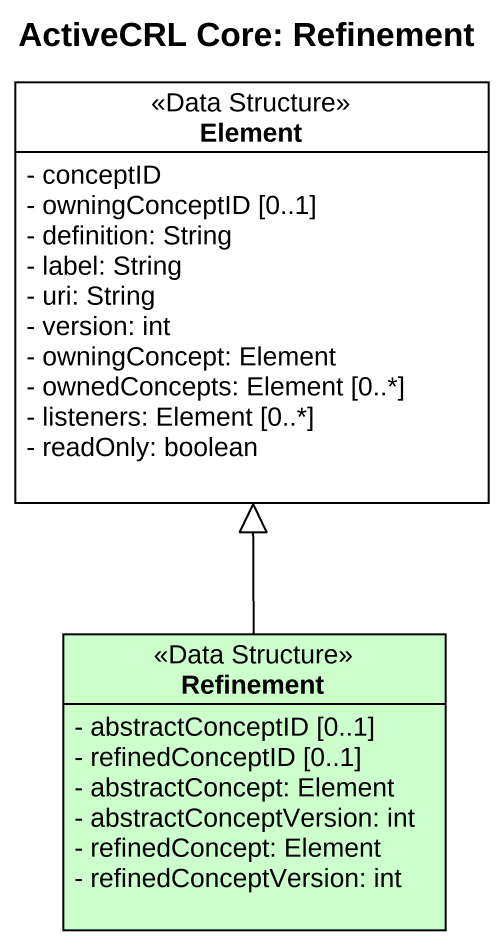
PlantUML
@startuml
title ActiveCRL Core: Refinement
hide circle
hide empty members
skinparam classAttributeIconSize 0
class Element <<Data Structure>> #FFFFFF {
  - conceptID
  - owningConceptID [0..1]
  - definition: String
  - label: String
  - uri: String
  - version: int
  - owningConcept: Element
  - ownedConcepts: Element [0..*]
  - listeners: Element [0..*]
  - readOnly: boolean
}
class Refinement <<Data Structure>> #CCFFCC {
  - abstractConceptID [0..1]
  - refinedConceptID [0..1]
  - abstractConcept: Element
  - abstractConceptVersion: int
  - refinedConcept: Element
  - refinedConceptVersion: int
}
Refinement -up-|> Element
@enduml
